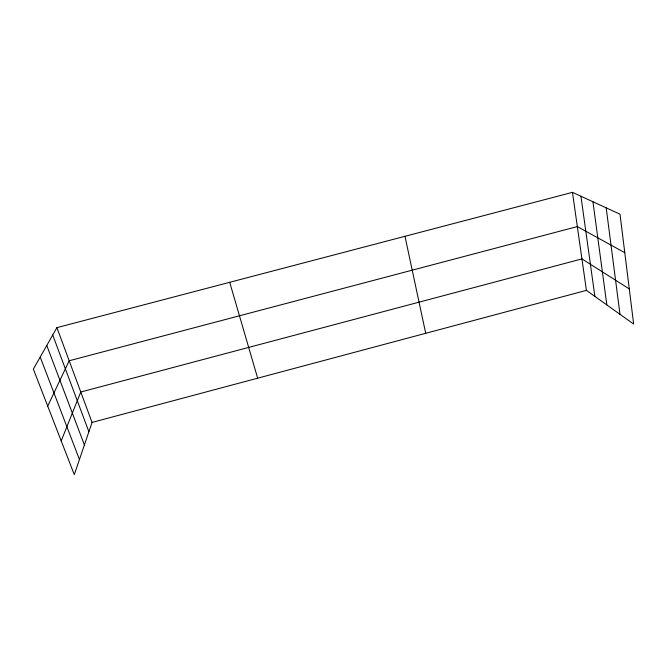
<?xml version="1.0" encoding="UTF-8"?>
<svg xmlns="http://www.w3.org/2000/svg" width="667" height="667" viewBox="0 0 667 667"><rect width="100%" height="100%" fill="white"/><g stroke="black" fill="none" stroke-linecap="round" stroke-linejoin="round"><path stroke-width="1" d="M56.903 327.655L92.054 422.419L74.295 474.654L33.35 369.093L56.903 327.655L572.461 192.346L620.002 214.207L633.65 324.054L586.418 290.378L572.461 192.346M61.206 440.904L80.774 392.013L581.941 258.896L629.281 288.911M47.707 406.103L69.185 360.764L577.339 226.572L624.787 252.693M92.054 422.419L586.418 290.378M40.203 357.037L79.44 459.513M46.773 345.481L84.392 444.956M52.718 335.026L88.886 431.749M229.706 282.299L257.654 378.189M404.977 236.301L425.713 333.3M580.94 196.248L594.881 296.406M592.946 201.767L606.837 304.936M606.195 207.862L619.985 314.315"/></g></svg>
